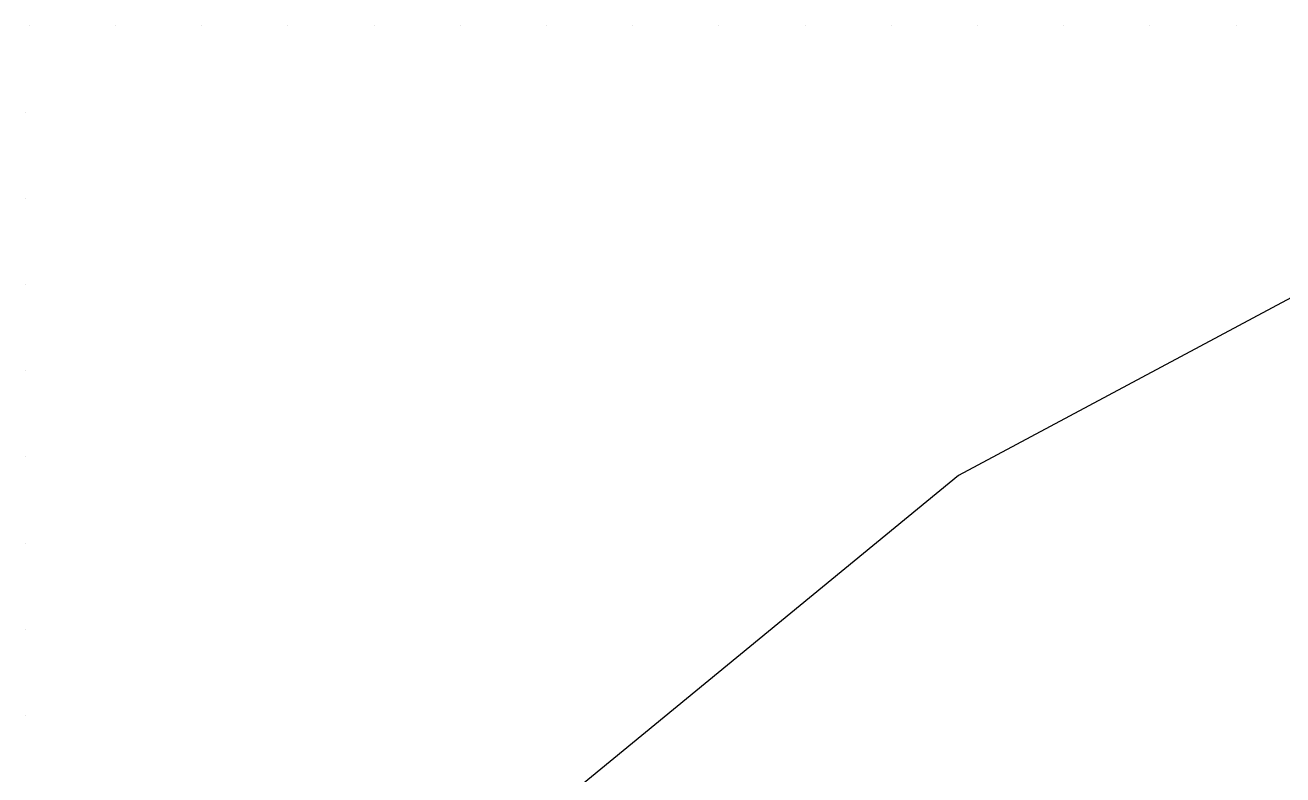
# Model space of a CAD drawing. Header units: metres. Extents: x -61500 to 61500, y -31500 to 31500.
# Drawn here: x 1500 to 16323, y 22664 to 31500 of the extents above; entities that cross this region are included whole.
import ezdxf

# ---------------------------------------------------------------- set-up
doc = ezdxf.new("R2010")
doc.units = ezdxf.units.M
for name, color, linetype in [('BEAMS_T2', 1, 'Continuous'), ('COLUMNS_T1', 5, 'Continuous'), ('COLUMNS_T2', 5, 'Continuous')]:
    doc.layers.add(name, color=color, linetype=linetype)

msp = doc.modelspace()

# ---------------------------------------------------------------- linework, layer by layer
at = {"layer": 'BEAMS_T2'}
for p, q in [((17945, 29102, 18955), (12500, 26191, 18955)), ((17945, 29102, 37909), (12500, 26191, 37909)), ((17945, 29102, 56864), (12500, 26191, 56864)), ((17945, 29102, 75818), (12500, 26191, 75818)), ((17945, 29102, 94773), (12500, 26191, 94773)), ((17945, 29102, 113727), (12500, 26191, 113727)), ((17945, 29102, 132682), (12500, 26191, 132682)), ((17945, 29102, 151636), (12500, 26191, 151636)), ((17945, 29102, 170591), (12500, 26191, 170591)), ((17945, 29102, 189545), (12500, 26191, 189545)), ((17945, 29102, 208500), (12500, 26191, 208500)), ((17945, 29102, 227455), (12500, 26191, 227455)), ((17945, 29102, 246409), (12500, 26191, 246409)), ((17945, 29102, 265364), (12500, 26191, 265364)), ((17945, 29102, 284318), (12500, 26191, 284318)), ((17945, 29102, 303273), (12500, 26191, 303273)), ((17945, 29102, 322227), (12500, 26191, 322227)), ((17945, 29102, 341182), (12500, 26191, 341182)), ((17945, 29102, 360136), (12500, 26191, 360136)), ((17945, 29102, 379091), (12500, 26191, 379091)), ((17945, 29102, 398045), (12500, 26191, 398045)), ((12500, 26191, 18955), (7726, 22274, 18955)), ((12500, 26191, 37909), (7726, 22274, 37909)), ((12500, 26191, 56864), (7726, 22274, 56864)), ((12500, 26191, 75818), (7726, 22274, 75818)), ((12500, 26191, 94773), (7726, 22274, 94773)), ((12500, 26191, 113727), (7726, 22274, 113727)), ((12500, 26191, 132682), (7726, 22274, 132682)), ((12500, 26191, 151636), (7726, 22274, 151636)), ((12500, 26191, 170591), (7726, 22274, 170591)), ((12500, 26191, 189545), (7726, 22274, 189545)), ((12500, 26191, 208500), (7726, 22274, 208500)), ((12500, 26191, 227455), (7726, 22274, 227455)), ((12500, 26191, 246409), (7726, 22274, 246409)), ((12500, 26191, 265364), (7726, 22274, 265364)), ((12500, 26191, 284318), (7726, 22274, 284318)), ((12500, 26191, 303273), (7726, 22274, 303273)), ((12500, 26191, 322227), (7726, 22274, 322227)), ((12500, 26191, 341182), (7726, 22274, 341182)), ((12500, 26191, 360136), (7726, 22274, 360136)), ((12500, 26191, 379091), (7726, 22274, 379091)), ((12500, 26191, 398045), (7726, 22274, 398045))]:
    msp.add_line(p, q, dxfattribs=at)
at = {"layer": 'COLUMNS_T1'}
for p, q in [((1500, 30476), (1500, 30476, 11373)), ((1500, 30476, 11373), (1500, 30476, 22745)), ((1500, 30476, 22745), (1500, 30476, 34118)), ((1500, 30476, 34118), (1500, 30476, 45491)), ((1500, 30476, 45491), (1500, 30476, 56864)), ((1500, 30476, 56864), (1500, 30476, 68236)), ((1500, 30476, 68236), (1500, 30476, 79609)), ((1500, 30476, 79609), (1500, 30476, 90982)), ((1500, 30476, 90982), (1500, 30476, 102355)), ((1500, 30476, 102355), (1500, 30476, 113727)), ((1500, 30476, 113727), (1500, 30476, 125100)), ((1500, 30476, 125100), (1500, 30476, 136473)), ((1500, 30476, 136473), (1500, 30476, 147845)), ((1500, 30476, 147845), (1500, 30476, 159218)), ((1500, 30476, 159218), (1500, 30476, 170591)), ((1500, 30476, 170591), (1500, 30476, 181964)), ((1500, 30476, 181964), (1500, 30476, 193336)), ((1500, 30476, 193336), (1500, 30476, 204709)), ((1500, 30476, 204709), (1500, 30476, 216082)), ((1500, 30476, 216082), (1500, 30476, 227455)), ((1500, 30476, 227455), (1500, 30476, 238827)), ((1500, 30476, 238827), (1500, 30476, 250200)), ((1500, 30476, 250200), (1500, 30476, 261573)), ((1500, 30476, 261573), (1500, 30476, 272945)), ((1500, 30476, 272945), (1500, 30476, 284318)), ((1500, 30476, 284318), (1500, 30476, 295691)), ((1500, 30476, 295691), (1500, 30476, 307064)), ((1500, 30476, 307064), (1500, 30476, 318436)), ((1500, 30476, 318436), (1500, 30476, 329809)), ((1500, 30476, 329809), (1500, 30476, 341182)), ((1500, 30476, 341182), (1500, 30476, 352555)), ((1500, 30476, 352555), (1500, 30476, 363927)), ((1500, 30476, 363927), (1500, 30476, 375300)), ((1500, 30476, 375300), (1500, 30476, 386673)), ((1500, 30476, 386673), (1500, 30476, 398045)), ((1500, 30476, 398045), (1500, 30476, 409418)), ((1500, 29460), (1500, 29460, 11373)), ((1500, 29460, 11373), (1500, 29460, 22745)), ((1500, 29460, 22745), (1500, 29460, 34118)), ((1500, 29460, 34118), (1500, 29460, 45491)), ((1500, 29460, 45491), (1500, 29460, 56864)), ((1500, 29460, 56864), (1500, 29460, 68236)), ((1500, 29460, 68236), (1500, 29460, 79609)), ((1500, 29460, 79609), (1500, 29460, 90982)), ((1500, 29460, 90982), (1500, 29460, 102355)), ((1500, 29460, 102355), (1500, 29460, 113727)), ((1500, 29460, 113727), (1500, 29460, 125100)), ((1500, 29460, 125100), (1500, 29460, 136473)), ((1500, 29460, 136473), (1500, 29460, 147845)), ((1500, 29460, 147845), (1500, 29460, 159218)), ((1500, 29460, 159218), (1500, 29460, 170591)), ((1500, 29460, 170591), (1500, 29460, 181964)), ((1500, 29460, 181964), (1500, 29460, 193336)), ((1500, 29460, 193336), (1500, 29460, 204709)), ((1500, 29460, 204709), (1500, 29460, 216082)), ((1500, 29460, 216082), (1500, 29460, 227455)), ((1500, 29460, 227455), (1500, 29460, 238827)), ((1500, 29460, 238827), (1500, 29460, 250200)), ((1500, 29460, 250200), (1500, 29460, 261573)), ((1500, 29460, 261573), (1500, 29460, 272945)), ((1500, 29460, 272945), (1500, 29460, 284318)), ((1500, 29460, 284318), (1500, 29460, 295691)), ((1500, 29460, 295691), (1500, 29460, 307064)), ((1500, 29460, 307064), (1500, 29460, 318436)), ((1500, 29460, 318436), (1500, 29460, 329809)), ((1500, 29460, 329809), (1500, 29460, 341182)), ((1500, 29460, 341182), (1500, 29460, 352555)), ((1500, 29460, 352555), (1500, 29460, 363927)), ((1500, 29460, 363927), (1500, 29460, 375300)), ((1500, 29460, 375300), (1500, 29460, 386673)), ((1500, 29460, 386673), (1500, 29460, 398045)), ((1500, 29460, 398045), (1500, 29460, 409418)), ((1500, 28444), (1500, 28444, 11373)), ((1500, 28444, 11373), (1500, 28444, 22745)), ((1500, 28444, 22745), (1500, 28444, 34118)), ((1500, 28444, 34118), (1500, 28444, 45491)), ((1500, 28444, 45491), (1500, 28444, 56864)), ((1500, 28444, 56864), (1500, 28444, 68236)), ((1500, 28444, 68236), (1500, 28444, 79609)), ((1500, 28444, 79609), (1500, 28444, 90982)), ((1500, 28444, 90982), (1500, 28444, 102355)), ((1500, 28444, 102355), (1500, 28444, 113727)), ((1500, 28444, 113727), (1500, 28444, 125100)), ((1500, 28444, 125100), (1500, 28444, 136473)), ((1500, 28444, 136473), (1500, 28444, 147845)), ((1500, 28444, 147845), (1500, 28444, 159218)), ((1500, 28444, 159218), (1500, 28444, 170591)), ((1500, 28444, 170591), (1500, 28444, 181964)), ((1500, 28444, 181964), (1500, 28444, 193336)), ((1500, 28444, 193336), (1500, 28444, 204709)), ((1500, 28444, 204709), (1500, 28444, 216082)), ((1500, 28444, 216082), (1500, 28444, 227455)), ((1500, 28444, 227455), (1500, 28444, 238827)), ((1500, 28444, 238827), (1500, 28444, 250200)), ((1500, 28444, 250200), (1500, 28444, 261573)), ((1500, 28444, 261573), (1500, 28444, 272945)), ((1500, 28444, 272945), (1500, 28444, 284318)), ((1500, 28444, 284318), (1500, 28444, 295691)), ((1500, 28444, 295691), (1500, 28444, 307064)), ((1500, 28444, 307064), (1500, 28444, 318436)), ((1500, 28444, 318436), (1500, 28444, 329809)), ((1500, 28444, 329809), (1500, 28444, 341182)), ((1500, 28444, 341182), (1500, 28444, 352555)), ((1500, 28444, 352555), (1500, 28444, 363927)), ((1500, 28444, 363927), (1500, 28444, 375300)), ((1500, 28444, 375300), (1500, 28444, 386673)), ((1500, 28444, 386673), (1500, 28444, 398045)), ((1500, 28444, 398045), (1500, 28444, 409418)), ((1500, 27428), (1500, 27428, 11373)), ((1500, 27428, 11373), (1500, 27428, 22745)), ((1500, 27428, 22745), (1500, 27428, 34118)), ((1500, 27428, 34118), (1500, 27428, 45491)), ((1500, 27428, 45491), (1500, 27428, 56864)), ((1500, 27428, 56864), (1500, 27428, 68236)), ((1500, 27428, 68236), (1500, 27428, 79609)), ((1500, 27428, 79609), (1500, 27428, 90982)), ((1500, 27428, 90982), (1500, 27428, 102355)), ((1500, 27428, 102355), (1500, 27428, 113727)), ((1500, 27428, 113727), (1500, 27428, 125100)), ((1500, 27428, 125100), (1500, 27428, 136473)), ((1500, 27428, 136473), (1500, 27428, 147845)), ((1500, 27428, 147845), (1500, 27428, 159218)), ((1500, 27428, 159218), (1500, 27428, 170591)), ((1500, 27428, 170591), (1500, 27428, 181964)), ((1500, 27428, 181964), (1500, 27428, 193336)), ((1500, 27428, 193336), (1500, 27428, 204709)), ((1500, 27428, 204709), (1500, 27428, 216082)), ((1500, 27428, 216082), (1500, 27428, 227455)), ((1500, 27428, 227455), (1500, 27428, 238827)), ((1500, 27428, 238827), (1500, 27428, 250200)), ((1500, 27428, 250200), (1500, 27428, 261573)), ((1500, 27428, 261573), (1500, 27428, 272945)), ((1500, 27428, 272945), (1500, 27428, 284318)), ((1500, 27428, 284318), (1500, 27428, 295691)), ((1500, 27428, 295691), (1500, 27428, 307064)), ((1500, 27428, 307064), (1500, 27428, 318436)), ((1500, 27428, 318436), (1500, 27428, 329809)), ((1500, 27428, 329809), (1500, 27428, 341182)), ((1500, 27428, 341182), (1500, 27428, 352555)), ((1500, 27428, 352555), (1500, 27428, 363927)), ((1500, 27428, 363927), (1500, 27428, 375300)), ((1500, 27428, 375300), (1500, 27428, 386673)), ((1500, 27428, 386673), (1500, 27428, 398045)), ((1500, 27428, 398045), (1500, 27428, 409418)), ((1500, 26412), (1500, 26412, 11373)), ((1500, 26412, 11373), (1500, 26412, 22745)), ((1500, 26412, 22745), (1500, 26412, 34118)), ((1500, 26412, 34118), (1500, 26412, 45491)), ((1500, 26412, 45491), (1500, 26412, 56864)), ((1500, 26412, 56864), (1500, 26412, 68236)), ((1500, 26412, 68236), (1500, 26412, 79609)), ((1500, 26412, 79609), (1500, 26412, 90982)), ((1500, 26412, 90982), (1500, 26412, 102355)), ((1500, 26412, 102355), (1500, 26412, 113727)), ((1500, 26412, 113727), (1500, 26412, 125100)), ((1500, 26412, 125100), (1500, 26412, 136473)), ((1500, 26412, 136473), (1500, 26412, 147845)), ((1500, 26412, 147845), (1500, 26412, 159218)), ((1500, 26412, 159218), (1500, 26412, 170591)), ((1500, 26412, 170591), (1500, 26412, 181964)), ((1500, 26412, 181964), (1500, 26412, 193336)), ((1500, 26412, 193336), (1500, 26412, 204709)), ((1500, 26412, 204709), (1500, 26412, 216082)), ((1500, 26412, 216082), (1500, 26412, 227455)), ((1500, 26412, 227455), (1500, 26412, 238827)), ((1500, 26412, 238827), (1500, 26412, 250200)), ((1500, 26412, 250200), (1500, 26412, 261573)), ((1500, 26412, 261573), (1500, 26412, 272945)), ((1500, 26412, 272945), (1500, 26412, 284318)), ((1500, 26412, 284318), (1500, 26412, 295691)), ((1500, 26412, 295691), (1500, 26412, 307064)), ((1500, 26412, 307064), (1500, 26412, 318436)), ((1500, 26412, 318436), (1500, 26412, 329809)), ((1500, 26412, 329809), (1500, 26412, 341182)), ((1500, 26412, 341182), (1500, 26412, 352555)), ((1500, 26412, 352555), (1500, 26412, 363927)), ((1500, 26412, 363927), (1500, 26412, 375300)), ((1500, 26412, 375300), (1500, 26412, 386673)), ((1500, 26412, 386673), (1500, 26412, 398045)), ((1500, 26412, 398045), (1500, 26412, 409418)), ((1500, 25396), (1500, 25396, 11373)), ((1500, 25396, 11373), (1500, 25396, 22745)), ((1500, 25396, 22745), (1500, 25396, 34118)), ((1500, 25396, 34118), (1500, 25396, 45491)), ((1500, 25396, 45491), (1500, 25396, 56864)), ((1500, 25396, 56864), (1500, 25396, 68236)), ((1500, 25396, 68236), (1500, 25396, 79609)), ((1500, 25396, 79609), (1500, 25396, 90982)), ((1500, 25396, 90982), (1500, 25396, 102355)), ((1500, 25396, 102355), (1500, 25396, 113727)), ((1500, 25396, 113727), (1500, 25396, 125100)), ((1500, 25396, 125100), (1500, 25396, 136473)), ((1500, 25396, 136473), (1500, 25396, 147845)), ((1500, 25396, 147845), (1500, 25396, 159218)), ((1500, 25396, 159218), (1500, 25396, 170591)), ((1500, 25396, 170591), (1500, 25396, 181964)), ((1500, 25396, 181964), (1500, 25396, 193336)), ((1500, 25396, 193336), (1500, 25396, 204709)), ((1500, 25396, 204709), (1500, 25396, 216082)), ((1500, 25396, 216082), (1500, 25396, 227455)), ((1500, 25396, 227455), (1500, 25396, 238827)), ((1500, 25396, 238827), (1500, 25396, 250200)), ((1500, 25396, 250200), (1500, 25396, 261573)), ((1500, 25396, 261573), (1500, 25396, 272945)), ((1500, 25396, 272945), (1500, 25396, 284318)), ((1500, 25396, 284318), (1500, 25396, 295691)), ((1500, 25396, 295691), (1500, 25396, 307064)), ((1500, 25396, 307064), (1500, 25396, 318436)), ((1500, 25396, 318436), (1500, 25396, 329809)), ((1500, 25396, 329809), (1500, 25396, 341182)), ((1500, 25396, 341182), (1500, 25396, 352555)), ((1500, 25396, 352555), (1500, 25396, 363927)), ((1500, 25396, 363927), (1500, 25396, 375300)), ((1500, 25396, 375300), (1500, 25396, 386673)), ((1500, 25396, 386673), (1500, 25396, 398045)), ((1500, 25396, 398045), (1500, 25396, 409418)), ((1500, 24380), (1500, 24380, 11373)), ((1500, 24380, 11373), (1500, 24380, 22745)), ((1500, 24380, 22745), (1500, 24380, 34118)), ((1500, 24380, 34118), (1500, 24380, 45491)), ((1500, 24380, 45491), (1500, 24380, 56864)), ((1500, 24380, 56864), (1500, 24380, 68236)), ((1500, 24380, 68236), (1500, 24380, 79609)), ((1500, 24380, 79609), (1500, 24380, 90982)), ((1500, 24380, 90982), (1500, 24380, 102355)), ((1500, 24380, 102355), (1500, 24380, 113727)), ((1500, 24380, 113727), (1500, 24380, 125100)), ((1500, 24380, 125100), (1500, 24380, 136473)), ((1500, 24380, 136473), (1500, 24380, 147845)), ((1500, 24380, 147845), (1500, 24380, 159218)), ((1500, 24380, 159218), (1500, 24380, 170591)), ((1500, 24380, 170591), (1500, 24380, 181964)), ((1500, 24380, 181964), (1500, 24380, 193336)), ((1500, 24380, 193336), (1500, 24380, 204709)), ((1500, 24380, 204709), (1500, 24380, 216082)), ((1500, 24380, 216082), (1500, 24380, 227455)), ((1500, 24380, 227455), (1500, 24380, 238827)), ((1500, 24380, 238827), (1500, 24380, 250200)), ((1500, 24380, 250200), (1500, 24380, 261573)), ((1500, 24380, 261573), (1500, 24380, 272945)), ((1500, 24380, 272945), (1500, 24380, 284318)), ((1500, 24380, 284318), (1500, 24380, 295691)), ((1500, 24380, 295691), (1500, 24380, 307064)), ((1500, 24380, 307064), (1500, 24380, 318436)), ((1500, 24380, 318436), (1500, 24380, 329809)), ((1500, 24380, 329809), (1500, 24380, 341182)), ((1500, 24380, 341182), (1500, 24380, 352555)), ((1500, 24380, 352555), (1500, 24380, 363927)), ((1500, 24380, 363927), (1500, 24380, 375300)), ((1500, 24380, 375300), (1500, 24380, 386673)), ((1500, 24380, 386673), (1500, 24380, 398045)), ((1500, 24380, 398045), (1500, 24380, 409418)), ((1500, 23364), (1500, 23364, 11373)), ((1500, 23364, 11373), (1500, 23364, 22745)), ((1500, 23364, 22745), (1500, 23364, 34118)), ((1500, 23364, 34118), (1500, 23364, 45491)), ((1500, 23364, 45491), (1500, 23364, 56864)), ((1500, 23364, 56864), (1500, 23364, 68236)), ((1500, 23364, 68236), (1500, 23364, 79609)), ((1500, 23364, 79609), (1500, 23364, 90982)), ((1500, 23364, 90982), (1500, 23364, 102355)), ((1500, 23364, 102355), (1500, 23364, 113727)), ((1500, 23364, 113727), (1500, 23364, 125100)), ((1500, 23364, 125100), (1500, 23364, 136473)), ((1500, 23364, 136473), (1500, 23364, 147845)), ((1500, 23364, 147845), (1500, 23364, 159218)), ((1500, 23364, 159218), (1500, 23364, 170591)), ((1500, 23364, 170591), (1500, 23364, 181964)), ((1500, 23364, 181964), (1500, 23364, 193336)), ((1500, 23364, 193336), (1500, 23364, 204709)), ((1500, 23364, 204709), (1500, 23364, 216082)), ((1500, 23364, 216082), (1500, 23364, 227455)), ((1500, 23364, 227455), (1500, 23364, 238827)), ((1500, 23364, 238827), (1500, 23364, 250200)), ((1500, 23364, 250200), (1500, 23364, 261573)), ((1500, 23364, 261573), (1500, 23364, 272945)), ((1500, 23364, 272945), (1500, 23364, 284318)), ((1500, 23364, 284318), (1500, 23364, 295691)), ((1500, 23364, 295691), (1500, 23364, 307064)), ((1500, 23364, 307064), (1500, 23364, 318436)), ((1500, 23364, 318436), (1500, 23364, 329809)), ((1500, 23364, 329809), (1500, 23364, 341182)), ((1500, 23364, 341182), (1500, 23364, 352555)), ((1500, 23364, 352555), (1500, 23364, 363927)), ((1500, 23364, 363927), (1500, 23364, 375300)), ((1500, 23364, 375300), (1500, 23364, 386673)), ((1500, 23364, 386673), (1500, 23364, 398045)), ((1500, 23364, 398045), (1500, 23364, 409418))]:
    msp.add_line(p, q, dxfattribs=at)
at = {"layer": 'COLUMNS_T2'}
for p, q in [((1548, 31500), (1548, 31500, 11373)), ((1548, 31500, 11373), (1548, 31500, 22745)), ((1548, 31500, 22745), (1548, 31500, 34118)), ((1548, 31500, 34118), (1548, 31500, 45491)), ((1548, 31500, 45491), (1548, 31500, 56864)), ((1548, 31500, 56864), (1548, 31500, 68236)), ((1548, 31500, 68236), (1548, 31500, 79609)), ((1548, 31500, 79609), (1548, 31500, 90982)), ((1548, 31500, 90982), (1548, 31500, 102355)), ((1548, 31500, 102355), (1548, 31500, 113727)), ((1548, 31500, 113727), (1548, 31500, 125100)), ((1548, 31500, 125100), (1548, 31500, 136473)), ((1548, 31500, 136473), (1548, 31500, 147845)), ((1548, 31500, 147845), (1548, 31500, 159218)), ((1548, 31500, 159218), (1548, 31500, 170591)), ((1548, 31500, 170591), (1548, 31500, 181964)), ((1548, 31500, 181964), (1548, 31500, 193336)), ((1548, 31500, 193336), (1548, 31500, 204709)), ((1548, 31500, 204709), (1548, 31500, 216082)), ((1548, 31500, 216082), (1548, 31500, 227455)), ((1548, 31500, 227455), (1548, 31500, 238827)), ((1548, 31500, 238827), (1548, 31500, 250200)), ((1548, 31500, 250200), (1548, 31500, 261573)), ((1548, 31500, 261573), (1548, 31500, 272945)), ((1548, 31500, 272945), (1548, 31500, 284318)), ((1548, 31500, 284318), (1548, 31500, 295691)), ((1548, 31500, 295691), (1548, 31500, 307064)), ((1548, 31500, 307064), (1548, 31500, 318436)), ((1548, 31500, 318436), (1548, 31500, 329809)), ((1548, 31500, 329809), (1548, 31500, 341182)), ((1548, 31500, 341182), (1548, 31500, 352555)), ((1548, 31500, 352555), (1548, 31500, 363927)), ((1548, 31500, 363927), (1548, 31500, 375300)), ((1548, 31500, 375300), (1548, 31500, 386673)), ((1548, 31500, 386673), (1548, 31500, 398045)), ((1548, 31500, 398045), (1548, 31500, 409418)), ((2564, 31500), (2564, 31500, 11373)), ((2564, 31500, 11373), (2564, 31500, 22745)), ((2564, 31500, 22745), (2564, 31500, 34118)), ((2564, 31500, 34118), (2564, 31500, 45491)), ((2564, 31500, 45491), (2564, 31500, 56864)), ((2564, 31500, 56864), (2564, 31500, 68236)), ((2564, 31500, 68236), (2564, 31500, 79609)), ((2564, 31500, 79609), (2564, 31500, 90982)), ((2564, 31500, 90982), (2564, 31500, 102355)), ((2564, 31500, 102355), (2564, 31500, 113727)), ((2564, 31500, 113727), (2564, 31500, 125100)), ((2564, 31500, 125100), (2564, 31500, 136473)), ((2564, 31500, 136473), (2564, 31500, 147845)), ((2564, 31500, 147845), (2564, 31500, 159218)), ((2564, 31500, 159218), (2564, 31500, 170591)), ((2564, 31500, 170591), (2564, 31500, 181964)), ((2564, 31500, 181964), (2564, 31500, 193336)), ((2564, 31500, 193336), (2564, 31500, 204709)), ((2564, 31500, 204709), (2564, 31500, 216082)), ((2564, 31500, 216082), (2564, 31500, 227455)), ((2564, 31500, 227455), (2564, 31500, 238827)), ((2564, 31500, 238827), (2564, 31500, 250200)), ((2564, 31500, 250200), (2564, 31500, 261573)), ((2564, 31500, 261573), (2564, 31500, 272945)), ((2564, 31500, 272945), (2564, 31500, 284318)), ((2564, 31500, 284318), (2564, 31500, 295691)), ((2564, 31500, 295691), (2564, 31500, 307064)), ((2564, 31500, 307064), (2564, 31500, 318436)), ((2564, 31500, 318436), (2564, 31500, 329809)), ((2564, 31500, 329809), (2564, 31500, 341182)), ((2564, 31500, 341182), (2564, 31500, 352555)), ((2564, 31500, 352555), (2564, 31500, 363927)), ((2564, 31500, 363927), (2564, 31500, 375300)), ((2564, 31500, 375300), (2564, 31500, 386673)), ((2564, 31500, 386673), (2564, 31500, 398045)), ((2564, 31500, 398045), (2564, 31500, 409418)), ((3580, 31500), (3580, 31500, 11373)), ((3580, 31500, 11373), (3580, 31500, 22745)), ((3580, 31500, 22745), (3580, 31500, 34118)), ((3580, 31500, 34118), (3580, 31500, 45491)), ((3580, 31500, 45491), (3580, 31500, 56864)), ((3580, 31500, 56864), (3580, 31500, 68236)), ((3580, 31500, 68236), (3580, 31500, 79609)), ((3580, 31500, 79609), (3580, 31500, 90982)), ((3580, 31500, 90982), (3580, 31500, 102355)), ((3580, 31500, 102355), (3580, 31500, 113727)), ((3580, 31500, 113727), (3580, 31500, 125100)), ((3580, 31500, 125100), (3580, 31500, 136473)), ((3580, 31500, 136473), (3580, 31500, 147845)), ((3580, 31500, 147845), (3580, 31500, 159218)), ((3580, 31500, 159218), (3580, 31500, 170591)), ((3580, 31500, 170591), (3580, 31500, 181964)), ((3580, 31500, 181964), (3580, 31500, 193336)), ((3580, 31500, 193336), (3580, 31500, 204709)), ((3580, 31500, 204709), (3580, 31500, 216082)), ((3580, 31500, 216082), (3580, 31500, 227455)), ((3580, 31500, 227455), (3580, 31500, 238827)), ((3580, 31500, 238827), (3580, 31500, 250200)), ((3580, 31500, 250200), (3580, 31500, 261573)), ((3580, 31500, 261573), (3580, 31500, 272945)), ((3580, 31500, 272945), (3580, 31500, 284318)), ((3580, 31500, 284318), (3580, 31500, 295691)), ((3580, 31500, 295691), (3580, 31500, 307064)), ((3580, 31500, 307064), (3580, 31500, 318436)), ((3580, 31500, 318436), (3580, 31500, 329809)), ((3580, 31500, 329809), (3580, 31500, 341182)), ((3580, 31500, 341182), (3580, 31500, 352555)), ((3580, 31500, 352555), (3580, 31500, 363927)), ((3580, 31500, 363927), (3580, 31500, 375300)), ((3580, 31500, 375300), (3580, 31500, 386673)), ((3580, 31500, 386673), (3580, 31500, 398045)), ((3580, 31500, 398045), (3580, 31500, 409418)), ((4596, 31500), (4596, 31500, 11373)), ((4596, 31500, 11373), (4596, 31500, 22745)), ((4596, 31500, 22745), (4596, 31500, 34118)), ((4596, 31500, 34118), (4596, 31500, 45491)), ((4596, 31500, 45491), (4596, 31500, 56864)), ((4596, 31500, 56864), (4596, 31500, 68236)), ((4596, 31500, 68236), (4596, 31500, 79609)), ((4596, 31500, 79609), (4596, 31500, 90982)), ((4596, 31500, 90982), (4596, 31500, 102355)), ((4596, 31500, 102355), (4596, 31500, 113727)), ((4596, 31500, 113727), (4596, 31500, 125100)), ((4596, 31500, 125100), (4596, 31500, 136473)), ((4596, 31500, 136473), (4596, 31500, 147845)), ((4596, 31500, 147845), (4596, 31500, 159218)), ((4596, 31500, 159218), (4596, 31500, 170591)), ((4596, 31500, 170591), (4596, 31500, 181964)), ((4596, 31500, 181964), (4596, 31500, 193336)), ((4596, 31500, 193336), (4596, 31500, 204709)), ((4596, 31500, 204709), (4596, 31500, 216082)), ((4596, 31500, 216082), (4596, 31500, 227455)), ((4596, 31500, 227455), (4596, 31500, 238827)), ((4596, 31500, 238827), (4596, 31500, 250200)), ((4596, 31500, 250200), (4596, 31500, 261573)), ((4596, 31500, 261573), (4596, 31500, 272945)), ((4596, 31500, 272945), (4596, 31500, 284318)), ((4596, 31500, 284318), (4596, 31500, 295691)), ((4596, 31500, 295691), (4596, 31500, 307064)), ((4596, 31500, 307064), (4596, 31500, 318436)), ((4596, 31500, 318436), (4596, 31500, 329809)), ((4596, 31500, 329809), (4596, 31500, 341182)), ((4596, 31500, 341182), (4596, 31500, 352555)), ((4596, 31500, 352555), (4596, 31500, 363927)), ((4596, 31500, 363927), (4596, 31500, 375300)), ((4596, 31500, 375300), (4596, 31500, 386673)), ((4596, 31500, 386673), (4596, 31500, 398045)), ((4596, 31500, 398045), (4596, 31500, 409418)), ((5612, 31500), (5612, 31500, 11373)), ((5612, 31500, 11373), (5612, 31500, 22745)), ((5612, 31500, 22745), (5612, 31500, 34118)), ((5612, 31500, 34118), (5612, 31500, 45491)), ((5612, 31500, 45491), (5612, 31500, 56864)), ((5612, 31500, 56864), (5612, 31500, 68236)), ((5612, 31500, 68236), (5612, 31500, 79609)), ((5612, 31500, 79609), (5612, 31500, 90982)), ((5612, 31500, 90982), (5612, 31500, 102355)), ((5612, 31500, 102355), (5612, 31500, 113727)), ((5612, 31500, 113727), (5612, 31500, 125100)), ((5612, 31500, 125100), (5612, 31500, 136473)), ((5612, 31500, 136473), (5612, 31500, 147845)), ((5612, 31500, 147845), (5612, 31500, 159218)), ((5612, 31500, 159218), (5612, 31500, 170591)), ((5612, 31500, 170591), (5612, 31500, 181964)), ((5612, 31500, 181964), (5612, 31500, 193336)), ((5612, 31500, 193336), (5612, 31500, 204709)), ((5612, 31500, 204709), (5612, 31500, 216082)), ((5612, 31500, 216082), (5612, 31500, 227455)), ((5612, 31500, 227455), (5612, 31500, 238827)), ((5612, 31500, 238827), (5612, 31500, 250200)), ((5612, 31500, 250200), (5612, 31500, 261573)), ((5612, 31500, 261573), (5612, 31500, 272945)), ((5612, 31500, 272945), (5612, 31500, 284318)), ((5612, 31500, 284318), (5612, 31500, 295691)), ((5612, 31500, 295691), (5612, 31500, 307064)), ((5612, 31500, 307064), (5612, 31500, 318436)), ((5612, 31500, 318436), (5612, 31500, 329809)), ((5612, 31500, 329809), (5612, 31500, 341182)), ((5612, 31500, 341182), (5612, 31500, 352555)), ((5612, 31500, 352555), (5612, 31500, 363927)), ((5612, 31500, 363927), (5612, 31500, 375300)), ((5612, 31500, 375300), (5612, 31500, 386673)), ((5612, 31500, 386673), (5612, 31500, 398045)), ((5612, 31500, 398045), (5612, 31500, 409418)), ((6628, 31500), (6628, 31500, 11373)), ((6628, 31500, 11373), (6628, 31500, 22745)), ((6628, 31500, 22745), (6628, 31500, 34118)), ((6628, 31500, 34118), (6628, 31500, 45491)), ((6628, 31500, 45491), (6628, 31500, 56864)), ((6628, 31500, 56864), (6628, 31500, 68236)), ((6628, 31500, 68236), (6628, 31500, 79609)), ((6628, 31500, 79609), (6628, 31500, 90982)), ((6628, 31500, 90982), (6628, 31500, 102355)), ((6628, 31500, 102355), (6628, 31500, 113727)), ((6628, 31500, 113727), (6628, 31500, 125100)), ((6628, 31500, 125100), (6628, 31500, 136473)), ((6628, 31500, 136473), (6628, 31500, 147845)), ((6628, 31500, 147845), (6628, 31500, 159218)), ((6628, 31500, 159218), (6628, 31500, 170591)), ((6628, 31500, 170591), (6628, 31500, 181964)), ((6628, 31500, 181964), (6628, 31500, 193336)), ((6628, 31500, 193336), (6628, 31500, 204709)), ((6628, 31500, 204709), (6628, 31500, 216082)), ((6628, 31500, 216082), (6628, 31500, 227455)), ((6628, 31500, 227455), (6628, 31500, 238827)), ((6628, 31500, 238827), (6628, 31500, 250200)), ((6628, 31500, 250200), (6628, 31500, 261573)), ((6628, 31500, 261573), (6628, 31500, 272945)), ((6628, 31500, 272945), (6628, 31500, 284318)), ((6628, 31500, 284318), (6628, 31500, 295691)), ((6628, 31500, 295691), (6628, 31500, 307064)), ((6628, 31500, 307064), (6628, 31500, 318436)), ((6628, 31500, 318436), (6628, 31500, 329809)), ((6628, 31500, 329809), (6628, 31500, 341182)), ((6628, 31500, 341182), (6628, 31500, 352555)), ((6628, 31500, 352555), (6628, 31500, 363927)), ((6628, 31500, 363927), (6628, 31500, 375300)), ((6628, 31500, 375300), (6628, 31500, 386673)), ((6628, 31500, 386673), (6628, 31500, 398045)), ((6628, 31500, 398045), (6628, 31500, 409418)), ((7644, 31500), (7644, 31500, 11373)), ((7644, 31500, 11373), (7644, 31500, 22745)), ((7644, 31500, 22745), (7644, 31500, 34118)), ((7644, 31500, 34118), (7644, 31500, 45491)), ((7644, 31500, 45491), (7644, 31500, 56864)), ((7644, 31500, 56864), (7644, 31500, 68236)), ((7644, 31500, 68236), (7644, 31500, 79609)), ((7644, 31500, 79609), (7644, 31500, 90982)), ((7644, 31500, 90982), (7644, 31500, 102355)), ((7644, 31500, 102355), (7644, 31500, 113727)), ((7644, 31500, 113727), (7644, 31500, 125100)), ((7644, 31500, 125100), (7644, 31500, 136473)), ((7644, 31500, 136473), (7644, 31500, 147845)), ((7644, 31500, 147845), (7644, 31500, 159218)), ((7644, 31500, 159218), (7644, 31500, 170591)), ((7644, 31500, 170591), (7644, 31500, 181964)), ((7644, 31500, 181964), (7644, 31500, 193336)), ((7644, 31500, 193336), (7644, 31500, 204709)), ((7644, 31500, 204709), (7644, 31500, 216082)), ((7644, 31500, 216082), (7644, 31500, 227455)), ((7644, 31500, 227455), (7644, 31500, 238827)), ((7644, 31500, 238827), (7644, 31500, 250200)), ((7644, 31500, 250200), (7644, 31500, 261573)), ((7644, 31500, 261573), (7644, 31500, 272945)), ((7644, 31500, 272945), (7644, 31500, 284318)), ((7644, 31500, 284318), (7644, 31500, 295691)), ((7644, 31500, 295691), (7644, 31500, 307064)), ((7644, 31500, 307064), (7644, 31500, 318436)), ((7644, 31500, 318436), (7644, 31500, 329809)), ((7644, 31500, 329809), (7644, 31500, 341182)), ((7644, 31500, 341182), (7644, 31500, 352555)), ((7644, 31500, 352555), (7644, 31500, 363927)), ((7644, 31500, 363927), (7644, 31500, 375300)), ((7644, 31500, 375300), (7644, 31500, 386673)), ((7644, 31500, 386673), (7644, 31500, 398045)), ((7644, 31500, 398045), (7644, 31500, 409418)), ((8660, 31500), (8660, 31500, 11373)), ((8660, 31500, 11373), (8660, 31500, 22745)), ((8660, 31500, 22745), (8660, 31500, 34118)), ((8660, 31500, 34118), (8660, 31500, 45491)), ((8660, 31500, 45491), (8660, 31500, 56864)), ((8660, 31500, 56864), (8660, 31500, 68236)), ((8660, 31500, 68236), (8660, 31500, 79609)), ((8660, 31500, 79609), (8660, 31500, 90982)), ((8660, 31500, 90982), (8660, 31500, 102355)), ((8660, 31500, 102355), (8660, 31500, 113727)), ((8660, 31500, 113727), (8660, 31500, 125100)), ((8660, 31500, 125100), (8660, 31500, 136473)), ((8660, 31500, 136473), (8660, 31500, 147845)), ((8660, 31500, 147845), (8660, 31500, 159218)), ((8660, 31500, 159218), (8660, 31500, 170591)), ((8660, 31500, 170591), (8660, 31500, 181964)), ((8660, 31500, 181964), (8660, 31500, 193336)), ((8660, 31500, 193336), (8660, 31500, 204709)), ((8660, 31500, 204709), (8660, 31500, 216082)), ((8660, 31500, 216082), (8660, 31500, 227455)), ((8660, 31500, 227455), (8660, 31500, 238827)), ((8660, 31500, 238827), (8660, 31500, 250200)), ((8660, 31500, 250200), (8660, 31500, 261573)), ((8660, 31500, 261573), (8660, 31500, 272945)), ((8660, 31500, 272945), (8660, 31500, 284318)), ((8660, 31500, 284318), (8660, 31500, 295691)), ((8660, 31500, 295691), (8660, 31500, 307064)), ((8660, 31500, 307064), (8660, 31500, 318436)), ((8660, 31500, 318436), (8660, 31500, 329809)), ((8660, 31500, 329809), (8660, 31500, 341182)), ((8660, 31500, 341182), (8660, 31500, 352555)), ((8660, 31500, 352555), (8660, 31500, 363927)), ((8660, 31500, 363927), (8660, 31500, 375300)), ((8660, 31500, 375300), (8660, 31500, 386673)), ((8660, 31500, 386673), (8660, 31500, 398045)), ((8660, 31500, 398045), (8660, 31500, 409418)), ((9676, 31500), (9676, 31500, 11373)), ((9676, 31500, 11373), (9676, 31500, 22745)), ((9676, 31500, 22745), (9676, 31500, 34118)), ((9676, 31500, 34118), (9676, 31500, 45491)), ((9676, 31500, 45491), (9676, 31500, 56864)), ((9676, 31500, 56864), (9676, 31500, 68236)), ((9676, 31500, 68236), (9676, 31500, 79609)), ((9676, 31500, 79609), (9676, 31500, 90982)), ((9676, 31500, 90982), (9676, 31500, 102355)), ((9676, 31500, 102355), (9676, 31500, 113727)), ((9676, 31500, 113727), (9676, 31500, 125100)), ((9676, 31500, 125100), (9676, 31500, 136473)), ((9676, 31500, 136473), (9676, 31500, 147845)), ((9676, 31500, 147845), (9676, 31500, 159218)), ((9676, 31500, 159218), (9676, 31500, 170591)), ((9676, 31500, 170591), (9676, 31500, 181964)), ((9676, 31500, 181964), (9676, 31500, 193336)), ((9676, 31500, 193336), (9676, 31500, 204709)), ((9676, 31500, 204709), (9676, 31500, 216082)), ((9676, 31500, 216082), (9676, 31500, 227455)), ((9676, 31500, 227455), (9676, 31500, 238827)), ((9676, 31500, 238827), (9676, 31500, 250200)), ((9676, 31500, 250200), (9676, 31500, 261573)), ((9676, 31500, 261573), (9676, 31500, 272945)), ((9676, 31500, 272945), (9676, 31500, 284318)), ((9676, 31500, 284318), (9676, 31500, 295691)), ((9676, 31500, 295691), (9676, 31500, 307064)), ((9676, 31500, 307064), (9676, 31500, 318436)), ((9676, 31500, 318436), (9676, 31500, 329809)), ((9676, 31500, 329809), (9676, 31500, 341182)), ((9676, 31500, 341182), (9676, 31500, 352555)), ((9676, 31500, 352555), (9676, 31500, 363927)), ((9676, 31500, 363927), (9676, 31500, 375300)), ((9676, 31500, 375300), (9676, 31500, 386673)), ((9676, 31500, 386673), (9676, 31500, 398045)), ((9676, 31500, 398045), (9676, 31500, 409418)), ((10692, 31500), (10692, 31500, 11373)), ((10692, 31500, 11373), (10692, 31500, 22745)), ((10692, 31500, 22745), (10692, 31500, 34118)), ((10692, 31500, 34118), (10692, 31500, 45491)), ((10692, 31500, 45491), (10692, 31500, 56864)), ((10692, 31500, 56864), (10692, 31500, 68236)), ((10692, 31500, 68236), (10692, 31500, 79609)), ((10692, 31500, 79609), (10692, 31500, 90982)), ((10692, 31500, 90982), (10692, 31500, 102355)), ((10692, 31500, 102355), (10692, 31500, 113727)), ((10692, 31500, 113727), (10692, 31500, 125100)), ((10692, 31500, 125100), (10692, 31500, 136473)), ((10692, 31500, 136473), (10692, 31500, 147845)), ((10692, 31500, 147845), (10692, 31500, 159218)), ((10692, 31500, 159218), (10692, 31500, 170591)), ((10692, 31500, 170591), (10692, 31500, 181964)), ((10692, 31500, 181964), (10692, 31500, 193336)), ((10692, 31500, 193336), (10692, 31500, 204709)), ((10692, 31500, 204709), (10692, 31500, 216082)), ((10692, 31500, 216082), (10692, 31500, 227455)), ((10692, 31500, 227455), (10692, 31500, 238827)), ((10692, 31500, 238827), (10692, 31500, 250200)), ((10692, 31500, 250200), (10692, 31500, 261573)), ((10692, 31500, 261573), (10692, 31500, 272945)), ((10692, 31500, 272945), (10692, 31500, 284318)), ((10692, 31500, 284318), (10692, 31500, 295691)), ((10692, 31500, 295691), (10692, 31500, 307064)), ((10692, 31500, 307064), (10692, 31500, 318436)), ((10692, 31500, 318436), (10692, 31500, 329809)), ((10692, 31500, 329809), (10692, 31500, 341182)), ((10692, 31500, 341182), (10692, 31500, 352555)), ((10692, 31500, 352555), (10692, 31500, 363927)), ((10692, 31500, 363927), (10692, 31500, 375300)), ((10692, 31500, 375300), (10692, 31500, 386673)), ((10692, 31500, 386673), (10692, 31500, 398045)), ((10692, 31500, 398045), (10692, 31500, 409418)), ((11708, 31500), (11708, 31500, 11373)), ((11708, 31500, 11373), (11708, 31500, 22745)), ((11708, 31500, 22745), (11708, 31500, 34118)), ((11708, 31500, 34118), (11708, 31500, 45491)), ((11708, 31500, 45491), (11708, 31500, 56864)), ((11708, 31500, 56864), (11708, 31500, 68236)), ((11708, 31500, 68236), (11708, 31500, 79609)), ((11708, 31500, 79609), (11708, 31500, 90982)), ((11708, 31500, 90982), (11708, 31500, 102355)), ((11708, 31500, 102355), (11708, 31500, 113727)), ((11708, 31500, 113727), (11708, 31500, 125100)), ((11708, 31500, 125100), (11708, 31500, 136473)), ((11708, 31500, 136473), (11708, 31500, 147845)), ((11708, 31500, 147845), (11708, 31500, 159218)), ((11708, 31500, 159218), (11708, 31500, 170591)), ((11708, 31500, 170591), (11708, 31500, 181964)), ((11708, 31500, 181964), (11708, 31500, 193336)), ((11708, 31500, 193336), (11708, 31500, 204709)), ((11708, 31500, 204709), (11708, 31500, 216082)), ((11708, 31500, 216082), (11708, 31500, 227455)), ((11708, 31500, 227455), (11708, 31500, 238827)), ((11708, 31500, 238827), (11708, 31500, 250200)), ((11708, 31500, 250200), (11708, 31500, 261573)), ((11708, 31500, 261573), (11708, 31500, 272945)), ((11708, 31500, 272945), (11708, 31500, 284318)), ((11708, 31500, 284318), (11708, 31500, 295691)), ((11708, 31500, 295691), (11708, 31500, 307064)), ((11708, 31500, 307064), (11708, 31500, 318436)), ((11708, 31500, 318436), (11708, 31500, 329809)), ((11708, 31500, 329809), (11708, 31500, 341182)), ((11708, 31500, 341182), (11708, 31500, 352555)), ((11708, 31500, 352555), (11708, 31500, 363927)), ((11708, 31500, 363927), (11708, 31500, 375300)), ((11708, 31500, 375300), (11708, 31500, 386673)), ((11708, 31500, 386673), (11708, 31500, 398045)), ((11708, 31500, 398045), (11708, 31500, 409418)), ((12724, 31500), (12724, 31500, 11373)), ((12724, 31500, 11373), (12724, 31500, 22745)), ((12724, 31500, 22745), (12724, 31500, 34118)), ((12724, 31500, 34118), (12724, 31500, 45491)), ((12724, 31500, 45491), (12724, 31500, 56864)), ((12724, 31500, 56864), (12724, 31500, 68236)), ((12724, 31500, 68236), (12724, 31500, 79609)), ((12724, 31500, 79609), (12724, 31500, 90982)), ((12724, 31500, 90982), (12724, 31500, 102355)), ((12724, 31500, 102355), (12724, 31500, 113727)), ((12724, 31500, 113727), (12724, 31500, 125100)), ((12724, 31500, 125100), (12724, 31500, 136473)), ((12724, 31500, 136473), (12724, 31500, 147845)), ((12724, 31500, 147845), (12724, 31500, 159218)), ((12724, 31500, 159218), (12724, 31500, 170591)), ((12724, 31500, 170591), (12724, 31500, 181964)), ((12724, 31500, 181964), (12724, 31500, 193336)), ((12724, 31500, 193336), (12724, 31500, 204709)), ((12724, 31500, 204709), (12724, 31500, 216082)), ((12724, 31500, 216082), (12724, 31500, 227455)), ((12724, 31500, 227455), (12724, 31500, 238827)), ((12724, 31500, 238827), (12724, 31500, 250200)), ((12724, 31500, 250200), (12724, 31500, 261573)), ((12724, 31500, 261573), (12724, 31500, 272945)), ((12724, 31500, 272945), (12724, 31500, 284318)), ((12724, 31500, 284318), (12724, 31500, 295691)), ((12724, 31500, 295691), (12724, 31500, 307064)), ((12724, 31500, 307064), (12724, 31500, 318436)), ((12724, 31500, 318436), (12724, 31500, 329809)), ((12724, 31500, 329809), (12724, 31500, 341182)), ((12724, 31500, 341182), (12724, 31500, 352555)), ((12724, 31500, 352555), (12724, 31500, 363927)), ((12724, 31500, 363927), (12724, 31500, 375300)), ((12724, 31500, 375300), (12724, 31500, 386673)), ((12724, 31500, 386673), (12724, 31500, 398045)), ((12724, 31500, 398045), (12724, 31500, 409418)), ((13740, 31500), (13740, 31500, 11373)), ((13740, 31500, 11373), (13740, 31500, 22745)), ((13740, 31500, 22745), (13740, 31500, 34118)), ((13740, 31500, 34118), (13740, 31500, 45491)), ((13740, 31500, 45491), (13740, 31500, 56864)), ((13740, 31500, 56864), (13740, 31500, 68236)), ((13740, 31500, 68236), (13740, 31500, 79609)), ((13740, 31500, 79609), (13740, 31500, 90982)), ((13740, 31500, 90982), (13740, 31500, 102355)), ((13740, 31500, 102355), (13740, 31500, 113727)), ((13740, 31500, 113727), (13740, 31500, 125100)), ((13740, 31500, 125100), (13740, 31500, 136473)), ((13740, 31500, 136473), (13740, 31500, 147845)), ((13740, 31500, 147845), (13740, 31500, 159218)), ((13740, 31500, 159218), (13740, 31500, 170591)), ((13740, 31500, 170591), (13740, 31500, 181964)), ((13740, 31500, 181964), (13740, 31500, 193336)), ((13740, 31500, 193336), (13740, 31500, 204709)), ((13740, 31500, 204709), (13740, 31500, 216082)), ((13740, 31500, 216082), (13740, 31500, 227455)), ((13740, 31500, 227455), (13740, 31500, 238827)), ((13740, 31500, 238827), (13740, 31500, 250200)), ((13740, 31500, 250200), (13740, 31500, 261573)), ((13740, 31500, 261573), (13740, 31500, 272945)), ((13740, 31500, 272945), (13740, 31500, 284318)), ((13740, 31500, 284318), (13740, 31500, 295691)), ((13740, 31500, 295691), (13740, 31500, 307064)), ((13740, 31500, 307064), (13740, 31500, 318436)), ((13740, 31500, 318436), (13740, 31500, 329809)), ((13740, 31500, 329809), (13740, 31500, 341182)), ((13740, 31500, 341182), (13740, 31500, 352555)), ((13740, 31500, 352555), (13740, 31500, 363927)), ((13740, 31500, 363927), (13740, 31500, 375300)), ((13740, 31500, 375300), (13740, 31500, 386673)), ((13740, 31500, 386673), (13740, 31500, 398045)), ((13740, 31500, 398045), (13740, 31500, 409418)), ((14756, 31500), (14756, 31500, 11373)), ((14756, 31500, 11373), (14756, 31500, 22745)), ((14756, 31500, 22745), (14756, 31500, 34118)), ((14756, 31500, 34118), (14756, 31500, 45491)), ((14756, 31500, 45491), (14756, 31500, 56864)), ((14756, 31500, 56864), (14756, 31500, 68236)), ((14756, 31500, 68236), (14756, 31500, 79609)), ((14756, 31500, 79609), (14756, 31500, 90982)), ((14756, 31500, 90982), (14756, 31500, 102355)), ((14756, 31500, 102355), (14756, 31500, 113727)), ((14756, 31500, 113727), (14756, 31500, 125100)), ((14756, 31500, 125100), (14756, 31500, 136473)), ((14756, 31500, 136473), (14756, 31500, 147845)), ((14756, 31500, 147845), (14756, 31500, 159218)), ((14756, 31500, 159218), (14756, 31500, 170591)), ((14756, 31500, 170591), (14756, 31500, 181964)), ((14756, 31500, 181964), (14756, 31500, 193336)), ((14756, 31500, 193336), (14756, 31500, 204709)), ((14756, 31500, 204709), (14756, 31500, 216082)), ((14756, 31500, 216082), (14756, 31500, 227455)), ((14756, 31500, 227455), (14756, 31500, 238827)), ((14756, 31500, 238827), (14756, 31500, 250200)), ((14756, 31500, 250200), (14756, 31500, 261573)), ((14756, 31500, 261573), (14756, 31500, 272945)), ((14756, 31500, 272945), (14756, 31500, 284318)), ((14756, 31500, 284318), (14756, 31500, 295691)), ((14756, 31500, 295691), (14756, 31500, 307064)), ((14756, 31500, 307064), (14756, 31500, 318436)), ((14756, 31500, 318436), (14756, 31500, 329809)), ((14756, 31500, 329809), (14756, 31500, 341182)), ((14756, 31500, 341182), (14756, 31500, 352555)), ((14756, 31500, 352555), (14756, 31500, 363927)), ((14756, 31500, 363927), (14756, 31500, 375300)), ((14756, 31500, 375300), (14756, 31500, 386673)), ((14756, 31500, 386673), (14756, 31500, 398045)), ((14756, 31500, 398045), (14756, 31500, 409418)), ((15772, 31500), (15772, 31500, 11373)), ((15772, 31500, 11373), (15772, 31500, 22745)), ((15772, 31500, 22745), (15772, 31500, 34118)), ((15772, 31500, 34118), (15772, 31500, 45491)), ((15772, 31500, 45491), (15772, 31500, 56864)), ((15772, 31500, 56864), (15772, 31500, 68236)), ((15772, 31500, 68236), (15772, 31500, 79609)), ((15772, 31500, 79609), (15772, 31500, 90982)), ((15772, 31500, 90982), (15772, 31500, 102355)), ((15772, 31500, 102355), (15772, 31500, 113727)), ((15772, 31500, 113727), (15772, 31500, 125100)), ((15772, 31500, 125100), (15772, 31500, 136473)), ((15772, 31500, 136473), (15772, 31500, 147845)), ((15772, 31500, 147845), (15772, 31500, 159218)), ((15772, 31500, 159218), (15772, 31500, 170591)), ((15772, 31500, 170591), (15772, 31500, 181964)), ((15772, 31500, 181964), (15772, 31500, 193336)), ((15772, 31500, 193336), (15772, 31500, 204709)), ((15772, 31500, 204709), (15772, 31500, 216082)), ((15772, 31500, 216082), (15772, 31500, 227455)), ((15772, 31500, 227455), (15772, 31500, 238827)), ((15772, 31500, 238827), (15772, 31500, 250200)), ((15772, 31500, 250200), (15772, 31500, 261573)), ((15772, 31500, 261573), (15772, 31500, 272945)), ((15772, 31500, 272945), (15772, 31500, 284318)), ((15772, 31500, 284318), (15772, 31500, 295691)), ((15772, 31500, 295691), (15772, 31500, 307064)), ((15772, 31500, 307064), (15772, 31500, 318436)), ((15772, 31500, 318436), (15772, 31500, 329809)), ((15772, 31500, 329809), (15772, 31500, 341182)), ((15772, 31500, 341182), (15772, 31500, 352555)), ((15772, 31500, 352555), (15772, 31500, 363927)), ((15772, 31500, 363927), (15772, 31500, 375300)), ((15772, 31500, 375300), (15772, 31500, 386673)), ((15772, 31500, 386673), (15772, 31500, 398045)), ((15772, 31500, 398045), (15772, 31500, 409418))]:
    msp.add_line(p, q, dxfattribs=at)

doc.saveas('drawing.dxf')
